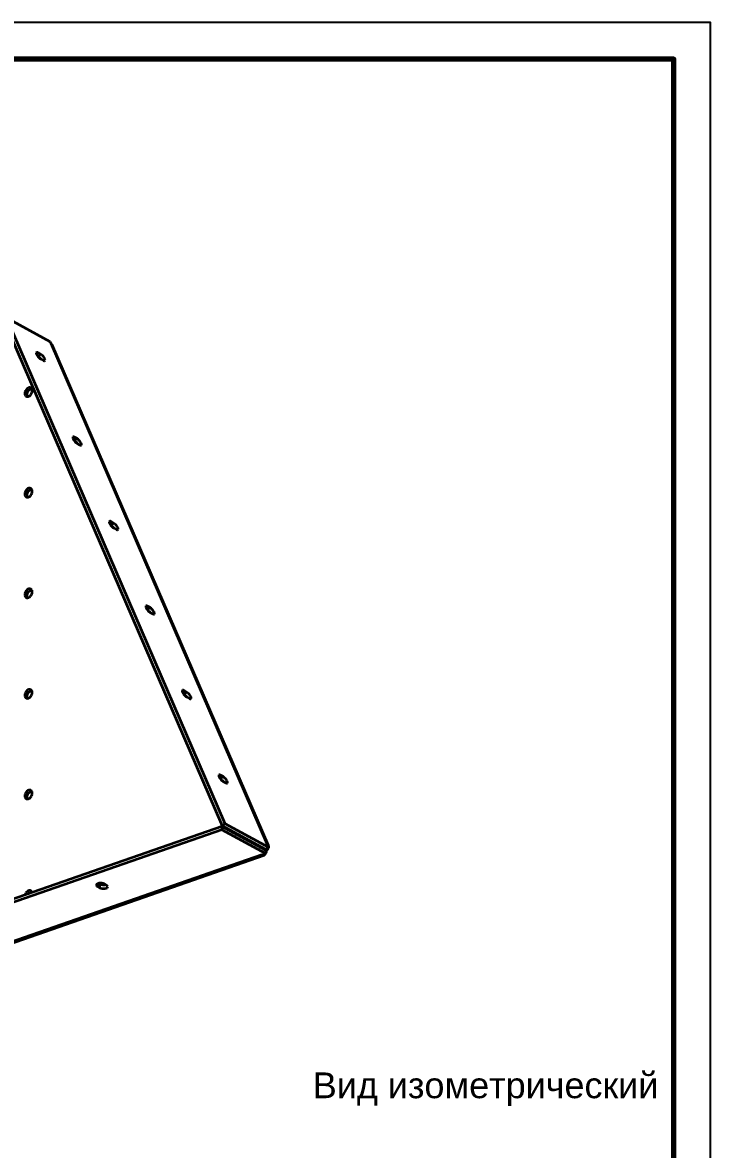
# Model space of a CAD drawing. Header units: millimetres. Extents: x 0 to 420, y 0 to 297.
# Drawn here: x 326.5 to 420, y 143.8 to 297 of the extents above; entities that cross this region are included whole.
import ezdxf

# ---------------------------------------------------------------- set-up
doc = ezdxf.new("R2010")
doc.units = ezdxf.units.MM
doc.styles.add('GOST', font='Arial')

msp = doc.modelspace()

# ---------------------------------------------------------------- linework, layer by layer
at = {"color": 1, "lineweight": 35}
for p, q in [((323.95, 256.52), (353.63, 187.79)), ((330.24, 253.59), (324.31, 256.83)), ((324.31, 256.83), (353.99, 188.09)), ((330.33, 253.4), (330.24, 253.59)), ((330.45, 253.31), (330.33, 253.4)), ((330.33, 253.4), (359.71, 185.34)), ((330.53, 253.19), (330.45, 253.31)), ((359.91, 185.13), (330.53, 253.19)), ((328.38, 252.15), (328.35, 252.09)), ((328.35, 252.09), (328.36, 251.99)), ((328.36, 251.99), (328.41, 251.87)), ((328.42, 252.16), (328.38, 252.15)), ((328.59, 252.12), (328.38, 251.94)), ((328.41, 251.87), (328.49, 251.73)), ((328.46, 252.16), (328.42, 252.16)), ((328.59, 252.12), (328.46, 252.16)), ((328.49, 251.73), (328.59, 251.58)), ((328.55, 251.64), (328.6, 251.61)), ((328.96, 251.91), (328.59, 252.12)), ((328.59, 251.58), (328.71, 251.45)), ((328.96, 251.91), (328.6, 251.61)), ((328.6, 251.61), (328.7, 251.54)), ((328.7, 251.54), (328.81, 251.45)), ((328.71, 251.45), (328.84, 251.34)), ((328.81, 251.45), (329.01, 251.23)), ((328.84, 251.34), (328.96, 251.26)), ((329.08, 251.83), (328.96, 251.91)), ((329.21, 251.72), (329.08, 251.83)), ((329.33, 251.59), (329.21, 251.72)), ((329.43, 251.45), (329.33, 251.59)), ((329.51, 251.31), (329.43, 251.45)), ((329.55, 251.18), (329.51, 251.31)), ((328.96, 251.26), (329.33, 251.05)), ((329.33, 251.05), (329.45, 251.01)), ((329.45, 251.01), (329.5, 251.01)), ((329.5, 251.01), (329.53, 251.03)), ((329.53, 251.03), (329.56, 251.09)), ((329.56, 251.09), (329.55, 251.18)), ((326.82, 246.75), (326.8, 246.59)), ((326.88, 246.92), (326.82, 246.75)), ((326.97, 247.08), (326.88, 246.92)), ((327.09, 247.21), (326.97, 247.08)), ((327.22, 247.31), (327.09, 247.21)), ((327.13, 246.55), (327.17, 246.69)), ((327.17, 246.69), (327.23, 246.83)), ((327.36, 247.36), (327.22, 247.31)), ((327.23, 246.83), (327.31, 246.95)), ((327.31, 246.95), (327.41, 247.05)), ((327.5, 247.37), (327.36, 247.36)), ((327.41, 247.05), (327.52, 247.13)), ((327.62, 247.33), (327.5, 247.37)), ((327.52, 247.13), (327.64, 247.18)), ((327.69, 247.28), (327.62, 247.33)), ((327.64, 247.18), (327.75, 247.2)), ((327.75, 247.21), (327.69, 247.28)), ((327.79, 247.12), (327.75, 247.21)), ((327.76, 246.66), (327.8, 246.78)), ((327.81, 247.01), (327.79, 247.12)), ((327.8, 246.78), (327.82, 246.9)), ((327.82, 246.9), (327.81, 247.01)), ((326.8, 246.59), (326.82, 246.46)), ((326.82, 246.46), (326.85, 246.35)), ((326.85, 246.35), (326.92, 246.26)), ((326.92, 246.26), (327, 246.19)), ((327, 246.19), (327.08, 246.16)), ((327.08, 246.16), (327.18, 246.15)), ((327.12, 246.42), (327.13, 246.55)), ((327.13, 246.27), (327.12, 246.42)), ((327.18, 246.15), (327.13, 246.27)), ((327.18, 246.15), (327.27, 246.17)), ((327.27, 246.17), (327.37, 246.21)), ((327.37, 246.21), (327.47, 246.26)), ((327.47, 246.26), (327.56, 246.34)), ((327.56, 246.34), (327.64, 246.44)), ((327.64, 246.44), (327.71, 246.55)), ((327.71, 246.55), (327.76, 246.66)), ((333.34, 240.66), (333.32, 240.6)), ((333.32, 240.6), (333.32, 240.5)), ((333.38, 240.67), (333.34, 240.66)), ((333.55, 240.63), (333.34, 240.45)), ((333.43, 240.67), (333.38, 240.67)), ((333.55, 240.63), (333.43, 240.67)), ((333.92, 240.43), (333.55, 240.63)), ((333.32, 240.5), (333.37, 240.38)), ((333.37, 240.38), (333.45, 240.24)), ((333.45, 240.24), (333.55, 240.09)), ((333.51, 240.15), (333.56, 240.12)), ((333.55, 240.09), (333.67, 239.96)), ((333.92, 240.43), (333.56, 240.12)), ((333.56, 240.12), (333.66, 240.06)), ((333.66, 240.06), (333.77, 239.97)), ((333.67, 239.96), (333.8, 239.85)), ((333.77, 239.97), (333.97, 239.74)), ((333.8, 239.85), (333.92, 239.77)), ((334.04, 240.35), (333.92, 240.43)), ((333.92, 239.77), (334.29, 239.56)), ((334.17, 240.23), (334.04, 240.35)), ((334.29, 240.1), (334.17, 240.23)), ((334.39, 239.96), (334.29, 240.1)), ((334.29, 239.56), (334.41, 239.52)), ((334.47, 239.82), (334.39, 239.96)), ((334.41, 239.52), (334.46, 239.52)), ((334.46, 239.52), (334.49, 239.54)), ((334.52, 239.69), (334.47, 239.82)), ((334.49, 239.54), (334.52, 239.6)), ((334.52, 239.6), (334.52, 239.69)), ((326.82, 233.07), (326.8, 232.91)), ((326.8, 232.91), (326.82, 232.78)), ((326.88, 233.24), (326.82, 233.07)), ((326.97, 233.4), (326.88, 233.24)), ((327.09, 233.53), (326.97, 233.4)), ((327.22, 233.63), (327.09, 233.53)), ((327.13, 232.87), (327.17, 233.01)), ((327.17, 233.01), (327.23, 233.15)), ((327.36, 233.68), (327.22, 233.63)), ((327.23, 233.15), (327.31, 233.27)), ((327.31, 233.27), (327.41, 233.37)), ((327.5, 233.69), (327.36, 233.68)), ((327.41, 233.37), (327.52, 233.45)), ((327.62, 233.65), (327.5, 233.69)), ((327.52, 233.45), (327.64, 233.5)), ((327.69, 233.6), (327.62, 233.65)), ((327.64, 233.5), (327.75, 233.52)), ((327.75, 233.53), (327.69, 233.6)), ((327.71, 232.86), (327.76, 232.98)), ((327.79, 233.44), (327.75, 233.53)), ((327.76, 232.98), (327.8, 233.1)), ((327.81, 233.33), (327.79, 233.44)), ((327.8, 233.1), (327.82, 233.22)), ((327.82, 233.22), (327.81, 233.33)), ((326.82, 232.78), (326.85, 232.67)), ((326.85, 232.67), (326.92, 232.58)), ((326.92, 232.58), (327, 232.51)), ((327, 232.51), (327.08, 232.48)), ((327.08, 232.48), (327.18, 232.47)), ((327.12, 232.74), (327.13, 232.87)), ((327.13, 232.59), (327.12, 232.74)), ((327.18, 232.47), (327.13, 232.59)), ((327.18, 232.47), (327.27, 232.49)), ((327.27, 232.49), (327.37, 232.52)), ((327.37, 232.52), (327.47, 232.58)), ((327.47, 232.58), (327.56, 232.66)), ((327.56, 232.66), (327.64, 232.76)), ((327.64, 232.76), (327.71, 232.86)), ((338.3, 229.17), (338.28, 229.11)), ((338.28, 229.11), (338.28, 229.01)), ((338.28, 229.01), (338.33, 228.89)), ((338.34, 229.19), (338.3, 229.17)), ((338.51, 229.14), (338.3, 228.97)), ((338.33, 228.89), (338.41, 228.75)), ((338.39, 229.19), (338.34, 229.19)), ((338.51, 229.14), (338.39, 229.19)), ((338.41, 228.75), (338.51, 228.61)), ((338.47, 228.67), (338.52, 228.63)), ((338.88, 228.94), (338.51, 229.14)), ((338.51, 228.61), (338.63, 228.47)), ((338.88, 228.94), (338.52, 228.63)), ((338.52, 228.63), (338.62, 228.57)), ((338.62, 228.57), (338.73, 228.48)), ((338.63, 228.47), (338.76, 228.36)), ((338.73, 228.48), (338.93, 228.25)), ((338.76, 228.36), (338.88, 228.28)), ((339, 228.86), (338.88, 228.94)), ((339.13, 228.75), (339, 228.86)), ((339.25, 228.61), (339.13, 228.75)), ((339.35, 228.47), (339.25, 228.61)), ((339.43, 228.33), (339.35, 228.47)), ((339.48, 228.21), (339.43, 228.33)), ((338.88, 228.28), (339.25, 228.08)), ((339.25, 228.08), (339.37, 228.03)), ((339.37, 228.03), (339.42, 228.03)), ((339.42, 228.03), (339.46, 228.05)), ((339.46, 228.05), (339.48, 228.11)), ((339.48, 228.11), (339.48, 228.21)), ((326.82, 219.39), (326.8, 219.22)), ((326.8, 219.22), (326.82, 219.1)), ((326.88, 219.56), (326.82, 219.39)), ((326.97, 219.72), (326.88, 219.56)), ((327.09, 219.85), (326.97, 219.72)), ((327.22, 219.95), (327.09, 219.85)), ((327.12, 219.05), (327.13, 219.19)), ((327.13, 219.19), (327.17, 219.33)), ((327.17, 219.33), (327.23, 219.47)), ((327.36, 220), (327.22, 219.95)), ((327.23, 219.47), (327.31, 219.59)), ((327.31, 219.59), (327.41, 219.69)), ((327.5, 220.01), (327.36, 220)), ((327.41, 219.69), (327.52, 219.77)), ((327.62, 219.97), (327.5, 220.01)), ((327.52, 219.77), (327.64, 219.82)), ((327.69, 219.92), (327.62, 219.97)), ((327.64, 219.82), (327.75, 219.84)), ((327.64, 219.08), (327.71, 219.18)), ((327.75, 219.85), (327.69, 219.92)), ((327.71, 219.18), (327.76, 219.3)), ((327.79, 219.75), (327.75, 219.85)), ((327.76, 219.3), (327.8, 219.42)), ((327.81, 219.65), (327.79, 219.75)), ((327.8, 219.42), (327.82, 219.54)), ((327.82, 219.54), (327.81, 219.65)), ((326.82, 219.1), (326.85, 218.99)), ((326.85, 218.99), (326.92, 218.9)), ((326.92, 218.9), (327, 218.83)), ((327, 218.83), (327.08, 218.8)), ((327.08, 218.8), (327.18, 218.79)), ((327.13, 218.91), (327.12, 219.05)), ((327.18, 218.79), (327.13, 218.91)), ((327.18, 218.79), (327.27, 218.81)), ((327.27, 218.81), (327.37, 218.84)), ((327.37, 218.84), (327.47, 218.9)), ((327.47, 218.9), (327.56, 218.98)), ((327.56, 218.98), (327.64, 219.08)), ((343.27, 217.68), (343.24, 217.62)), ((343.24, 217.62), (343.24, 217.52)), ((343.47, 217.65), (343.26, 217.48)), ((343.3, 217.7), (343.27, 217.68)), ((343.35, 217.7), (343.3, 217.7)), ((343.47, 217.65), (343.35, 217.7)), ((343.84, 217.45), (343.47, 217.65)), ((343.24, 217.52), (343.29, 217.4)), ((343.29, 217.4), (343.37, 217.26)), ((343.37, 217.26), (343.47, 217.12)), ((343.43, 217.18), (343.48, 217.15)), ((343.47, 217.12), (343.59, 216.98)), ((343.84, 217.45), (343.48, 217.15)), ((343.48, 217.15), (343.59, 217.08)), ((343.59, 217.08), (343.69, 216.99)), ((343.59, 216.98), (343.72, 216.87)), ((343.69, 216.99), (343.9, 216.76)), ((343.72, 216.87), (343.84, 216.79)), ((343.96, 217.37), (343.84, 217.45)), ((343.84, 216.79), (344.21, 216.59)), ((344.09, 217.26), (343.96, 217.37)), ((344.21, 217.12), (344.09, 217.26)), ((344.31, 216.98), (344.21, 217.12)), ((344.21, 216.59), (344.33, 216.54)), ((344.39, 216.84), (344.31, 216.98)), ((344.33, 216.54), (344.38, 216.55)), ((344.38, 216.55), (344.42, 216.56)), ((344.44, 216.72), (344.39, 216.84)), ((344.42, 216.56), (344.44, 216.62)), ((344.44, 216.62), (344.44, 216.72)), ((326.82, 205.71), (326.8, 205.54)), ((326.8, 205.54), (326.82, 205.42)), ((326.88, 205.88), (326.82, 205.71)), ((326.82, 205.42), (326.85, 205.3)), ((326.97, 206.04), (326.88, 205.88)), ((327.09, 206.17), (326.97, 206.04)), ((327.22, 206.27), (327.09, 206.17)), ((327.12, 205.37), (327.13, 205.51)), ((327.13, 205.23), (327.12, 205.37)), ((327.13, 205.51), (327.17, 205.65)), ((327.17, 205.65), (327.23, 205.78)), ((327.36, 206.32), (327.22, 206.27)), ((327.23, 205.78), (327.31, 205.91)), ((327.31, 205.91), (327.41, 206.01)), ((327.5, 206.33), (327.36, 206.32)), ((327.41, 206.01), (327.52, 206.09)), ((327.62, 206.29), (327.5, 206.33)), ((327.52, 206.09), (327.64, 206.14)), ((327.56, 205.3), (327.64, 205.4)), ((327.69, 206.24), (327.62, 206.29)), ((327.64, 206.14), (327.75, 206.16)), ((327.64, 205.4), (327.71, 205.5)), ((327.75, 206.16), (327.69, 206.24)), ((327.71, 205.5), (327.76, 205.62)), ((327.79, 206.07), (327.75, 206.16)), ((327.76, 205.62), (327.8, 205.74)), ((327.81, 205.97), (327.79, 206.07)), ((327.8, 205.74), (327.82, 205.86)), ((327.82, 205.86), (327.81, 205.97)), ((348.23, 206.19), (348.2, 206.13)), ((348.2, 206.13), (348.21, 206.04)), ((348.21, 206.04), (348.25, 205.91)), ((348.43, 206.17), (348.22, 205.99)), ((348.26, 206.21), (348.23, 206.19)), ((348.25, 205.91), (348.33, 205.77)), ((348.31, 206.21), (348.26, 206.21)), ((348.43, 206.17), (348.31, 206.21)), ((348.33, 205.77), (348.43, 205.63)), ((348.39, 205.69), (348.44, 205.66)), ((348.8, 205.96), (348.43, 206.17)), ((348.43, 205.63), (348.55, 205.5)), ((348.8, 205.96), (348.44, 205.66)), ((348.44, 205.66), (348.55, 205.59)), ((348.55, 205.59), (348.65, 205.5)), ((348.55, 205.5), (348.68, 205.38)), ((348.65, 205.5), (348.86, 205.27)), ((348.68, 205.38), (348.8, 205.3)), ((348.92, 205.88), (348.8, 205.96)), ((349.05, 205.77), (348.92, 205.88)), ((349.17, 205.64), (349.05, 205.77)), ((349.27, 205.49), (349.17, 205.64)), ((349.35, 205.35), (349.27, 205.49)), ((349.4, 205.23), (349.35, 205.35)), ((326.85, 205.3), (326.92, 205.21)), ((326.92, 205.21), (327, 205.15)), ((327, 205.15), (327.08, 205.12)), ((327.08, 205.12), (327.18, 205.11)), ((327.18, 205.11), (327.13, 205.23)), ((327.18, 205.11), (327.27, 205.12)), ((327.27, 205.12), (327.37, 205.16)), ((327.37, 205.16), (327.47, 205.22)), ((327.47, 205.22), (327.56, 205.3)), ((348.8, 205.3), (349.17, 205.1)), ((349.17, 205.1), (349.3, 205.06)), ((349.3, 205.06), (349.34, 205.06)), ((349.34, 205.06), (349.38, 205.07)), ((349.38, 205.07), (349.41, 205.13)), ((349.41, 205.13), (349.4, 205.23)), ((353.19, 194.71), (353.16, 194.64)), ((353.16, 194.64), (353.17, 194.55)), ((353.39, 194.68), (353.18, 194.5)), ((353.22, 194.72), (353.19, 194.71)), ((353.27, 194.72), (353.22, 194.72)), ((353.39, 194.68), (353.27, 194.72)), ((353.76, 194.47), (353.39, 194.68)), ((353.17, 194.55), (353.21, 194.42)), ((353.21, 194.42), (353.29, 194.29)), ((353.29, 194.29), (353.39, 194.14)), ((353.35, 194.2), (353.4, 194.17)), ((353.39, 194.14), (353.51, 194.01)), ((353.76, 194.47), (353.4, 194.17)), ((353.4, 194.17), (353.51, 194.1)), ((353.51, 194.1), (353.61, 194.01)), ((353.51, 194.01), (353.64, 193.9)), ((353.61, 194.01), (353.82, 193.79)), ((353.64, 193.9), (353.76, 193.82)), ((353.88, 194.39), (353.76, 194.47)), ((353.76, 193.82), (354.13, 193.61)), ((354.01, 194.28), (353.88, 194.39)), ((354.13, 194.15), (354.01, 194.28)), ((354.23, 194.01), (354.13, 194.15)), ((354.13, 193.61), (354.26, 193.57)), ((354.31, 193.87), (354.23, 194.01)), ((354.26, 193.57), (354.3, 193.57)), ((354.3, 193.57), (354.34, 193.59)), ((354.36, 193.74), (354.31, 193.87)), ((354.34, 193.59), (354.37, 193.65)), ((354.37, 193.65), (354.36, 193.74)), ((326.82, 192.03), (326.8, 191.86)), ((326.8, 191.86), (326.82, 191.74)), ((326.88, 192.2), (326.82, 192.03)), ((326.82, 191.74), (326.85, 191.62)), ((326.85, 191.62), (326.92, 191.53)), ((326.97, 192.36), (326.88, 192.2)), ((326.92, 191.53), (327, 191.47)), ((327.09, 192.49), (326.97, 192.36)), ((327.22, 192.58), (327.09, 192.49)), ((327.12, 191.69), (327.13, 191.83)), ((327.13, 191.55), (327.12, 191.69)), ((327.13, 191.83), (327.17, 191.97)), ((327.18, 191.43), (327.13, 191.55)), ((327.17, 191.97), (327.23, 192.1)), ((327.36, 192.64), (327.22, 192.58)), ((327.23, 192.1), (327.31, 192.23)), ((327.31, 192.23), (327.41, 192.33)), ((327.5, 192.65), (327.36, 192.64)), ((327.37, 191.48), (327.47, 191.54)), ((327.41, 192.33), (327.52, 192.41)), ((327.47, 191.54), (327.56, 191.62)), ((327.62, 192.61), (327.5, 192.65)), ((327.52, 192.41), (327.64, 192.46)), ((327.56, 191.62), (327.64, 191.71)), ((327.69, 192.56), (327.62, 192.61)), ((327.64, 192.46), (327.75, 192.48)), ((327.64, 191.71), (327.71, 191.82)), ((327.75, 192.48), (327.69, 192.56)), ((327.71, 191.82), (327.76, 191.94)), ((327.79, 192.39), (327.75, 192.48)), ((327.76, 191.94), (327.8, 192.06)), ((327.81, 192.29), (327.79, 192.39)), ((327.8, 192.06), (327.82, 192.18)), ((327.82, 192.18), (327.81, 192.29)), ((327, 191.47), (327.08, 191.44)), ((327.08, 191.44), (327.18, 191.43)), ((327.18, 191.43), (327.27, 191.44)), ((327.27, 191.44), (327.37, 191.48)), ((353.58, 187.7), (254.3, 153.09)), ((353.58, 187.25), (254.3, 152.64)), ((359.52, 184.47), (353.58, 187.7)), ((353.58, 187.7), (353.58, 187.25)), ((359.52, 184.02), (353.58, 187.25)), ((353.63, 187.79), (353.99, 188.09)), ((359.56, 184.56), (353.63, 187.79)), ((353.99, 188.09), (359.92, 184.86)), ((359, 183.83), (359.52, 184.02)), ((359.23, 184.73), (359.3, 184.59)), ((359.32, 184.57), (359.39, 184.65)), ((359.45, 183.87), (359.33, 183.79)), ((359.54, 184), (359.45, 183.87)), ((359.52, 184.47), (359.52, 184.02)), ((359.52, 184.45), (359.62, 184.39)), ((359.6, 184.18), (359.54, 184)), ((359.56, 184.56), (359.92, 184.86)), ((359.62, 184.39), (359.6, 184.18)), ((359.79, 184.57), (359.62, 184.39)), ((359.71, 185.34), (359.84, 185.25)), ((359.92, 184.86), (359.71, 185.34)), ((359.91, 184.77), (359.79, 184.57)), ((359.84, 185.25), (359.91, 185.13)), ((359.91, 185.13), (359.94, 185.05)), ((359.94, 184.86), (359.91, 184.77)), ((359.94, 185.05), (359.95, 184.96)), ((359.95, 184.96), (359.94, 184.86)), ((359, 183.83), (260.23, 149.4)), ((260.56, 149.36), (359.33, 183.79)), ((359.08, 183.79), (359, 183.83)), ((359.17, 183.77), (359.08, 183.79)), ((359.25, 183.77), (359.17, 183.77)), ((359.33, 183.79), (359.25, 183.77)), ((336.55, 179.8), (336.52, 179.72)), ((336.52, 179.72), (336.55, 179.64)), ((336.63, 179.87), (336.55, 179.8)), ((336.55, 179.64), (336.65, 179.56)), ((336.76, 179.93), (336.63, 179.87)), ((336.65, 179.56), (336.65, 179.89)), ((336.65, 179.56), (337.02, 179.35)), ((336.92, 179.97), (336.76, 179.93)), ((337.02, 179.8), (336.78, 179.94)), ((337.1, 179.98), (336.92, 179.97)), ((337.19, 179.74), (337.02, 179.8)), ((337.02, 179.35), (337.02, 179.8)), ((337.02, 179.35), (337.16, 179.3)), ((337.28, 179.97), (337.1, 179.98)), ((337.16, 179.3), (337.33, 179.27)), ((337.4, 179.71), (337.19, 179.74)), ((337.45, 179.94), (337.28, 179.97)), ((337.63, 179.71), (337.4, 179.71)), ((337.59, 179.89), (337.45, 179.94)), ((337.51, 179.26), (337.69, 179.27)), ((337.96, 179.68), (337.59, 179.89)), ((337.83, 179.75), (337.63, 179.71)), ((337.69, 179.27), (337.85, 179.31)), ((337.85, 179.31), (337.98, 179.37)), ((338.06, 179.6), (337.96, 179.68)), ((337.98, 179.37), (338.06, 179.44)), ((338.09, 179.52), (338.06, 179.6)), ((338.06, 179.44), (338.09, 179.52)), ((326.88, 178.52), (326.83, 178.37)), ((326.95, 178.65), (326.88, 178.52)), ((327.05, 178.77), (326.95, 178.65)), ((327.16, 178.87), (327.05, 178.77)), ((327.28, 178.93), (327.16, 178.87)), ((327.4, 178.97), (327.28, 178.93)), ((327.31, 178.54), (327.41, 178.64)), ((327.52, 178.97), (327.4, 178.97)), ((327.41, 178.64), (327.52, 178.73)), ((327.62, 178.93), (327.52, 178.97)), ((327.52, 178.73), (327.64, 178.78)), ((327.73, 178.84), (327.62, 178.93)), ((327.64, 178.78), (327.75, 178.8)), ((327.79, 178.71), (327.73, 178.84)), ((337.33, 179.27), (337.51, 179.26))]:
    msp.add_line(p, q, dxfattribs=at)
at = {"color": 7, "lineweight": 25}
msp.add_lwpolyline([(0, 0), (420, 0), (420, 297), (0, 297)], close=True, dxfattribs=at)
at = {"color": 7, "lineweight": 70}
msp.add_lwpolyline([(20, 5), (415, 5), (415, 292), (20, 292)], close=True, dxfattribs=at)

# ---------------------------------------------------------------- texts
at = {"color": 3, "style": 'GOST'}
msp.add_text('Вид изометрический', height=3.5, dxfattribs=at).set_placement((365.95, 150.75))

doc.saveas('drawing.dxf')
